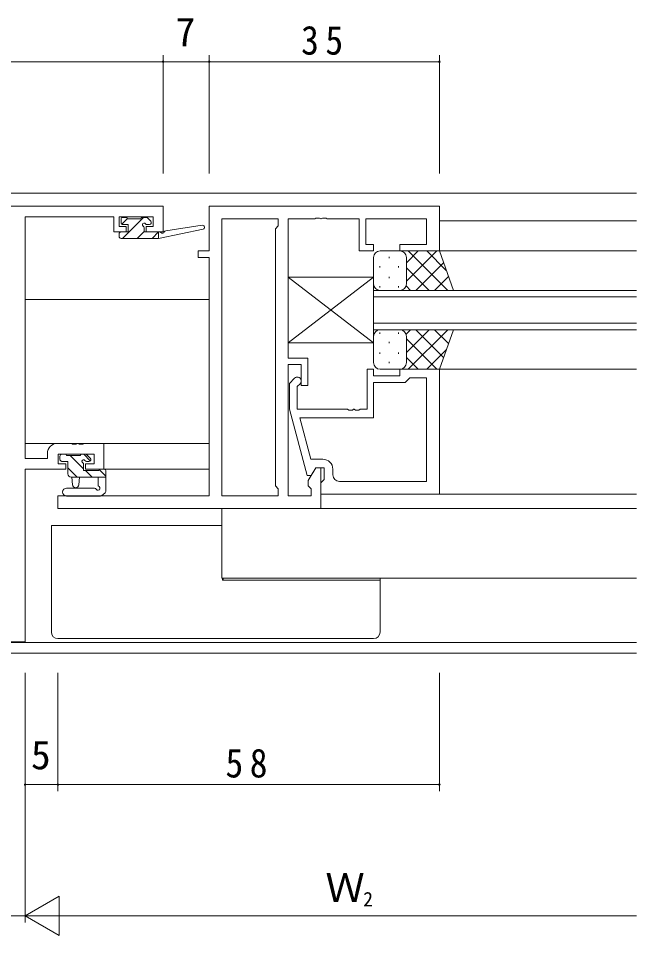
# Model space of a CAD drawing. Units: millimetres on the paper. Extents: x -397 to 397, y -282 to 282.
# Drawn here: x 154.3 to 248.3, y -25.2 to 114.4 of the extents above; entities that cross this region are included whole.
import ezdxf
from ezdxf.enums import TextEntityAlignment as Align

# ---------------------------------------------------------------- set-up
doc = ezdxf.new("R2010")
doc.units = ezdxf.units.MM
for name, color, linetype, lineweight in [('0-3_YKK_11', 7, 'Continuous', 18), ('0-4_YKK_12', 2, 'Continuous', 18), ('0-5_YKK_13', 4, 'Continuous', 18), ('0-6_YKK_D', 6, 'Continuous', 18)]:
    doc.layers.add(name, color=color, linetype=linetype, lineweight=lineweight)
doc.styles.add('ＭＳ ゴシック', font='')
doc.styles.get('ＭＳ ゴシック').set_extended_font_data('MS Gothic')

msp = doc.modelspace()

# ---------------------------------------------------------------- linework, layer by layer
at = {"layer": '0-3_YKK_11'}
for p, q in [((114.279, 85.795), (176.279, 85.795)), ((176.279, 85.795), (176.279, 81.895)), ((183.279, 85.795), (183.279, 78.995)), ((218.279, 85.795), (183.279, 85.795)), ((218.279, 78.995), (218.279, 85.795)), ((155.279, 84.165), (155.279, 47.425)), ((168.779, 84.165), (155.279, 84.165)), ((168.779, 81.895), (168.779, 84.165)), ((169.579, 84.165), (169.579, 82.695)), ((174.779, 84.165), (169.579, 84.165)), ((174.779, 82.695), (174.779, 84.165)), ((185.209, 83.865), (185.209, 41.725)), ((193.779, 83.865), (185.209, 83.865)), ((185.209, 83.865), (185.209, 41.725)), ((193.779, 82.795), (193.779, 83.865)), ((195.279, 83.865), (199.321, 83.865)), ((195.279, 62.695), (195.279, 83.865)), ((199.321, 83.865), (199.504, 83.985)), ((199.504, 83.985), (200.054, 83.985)), ((200.054, 83.985), (200.237, 83.865)), ((200.237, 83.865), (200.321, 83.865)), ((200.321, 83.865), (200.504, 83.985)), ((200.504, 83.985), (201.054, 83.985)), ((201.054, 83.985), (201.237, 83.865)), ((201.237, 83.865), (206.079, 83.865)), ((206.079, 83.865), (206.079, 78.995)), ((207.079, 83.865), (216.349, 83.865)), ((207.079, 79.995), (207.079, 83.865)), ((216.349, 83.865), (216.349, 79.995)), ((169.579, 82.695), (170.679, 82.695)), ((170.679, 82.695), (170.679, 81.895)), ((173.679, 82.695), (174.779, 82.695)), ((173.679, 81.895), (173.679, 82.695)), ((193.349, 82.365), (193.779, 82.795)), ((193.349, 43.225), (193.349, 82.365)), ((170.679, 81.895), (168.779, 81.895)), ((176.279, 81.895), (173.679, 81.895)), ((208.279, 79.995), (207.079, 79.995)), ((208.279, 78.995), (208.279, 79.995)), ((212.279, 79.995), (212.279, 78.995)), ((216.349, 79.995), (212.279, 79.995)), ((181.579, 78.995), (181.579, 77.995)), ((183.279, 78.995), (181.579, 78.995)), ((206.079, 78.995), (208.279, 78.995)), ((212.279, 78.995), (218.279, 78.995)), ((181.579, 77.995), (183.279, 77.995)), ((183.279, 77.995), (183.279, 41.725)), ((198.279, 62.695), (195.279, 62.695)), ((195.279, 61.695), (197.279, 61.695)), ((195.279, 41.725), (195.279, 61.695)), ((197.279, 61.695), (197.279, 58.495)), ((198.279, 58.495), (198.279, 62.695)), ((207.279, 60.996), (208.279, 60.996)), ((207.279, 54.896), (207.279, 60.996)), ((208.279, 60.996), (208.279, 59.996)), ((212.279, 60.996), (218.279, 60.996)), ((212.279, 59.996), (212.279, 60.996)), ((218.279, 60.996), (218.279, 41.996)), ((195.479, 58.844), (196.255, 59.62)), ((195.479, 54.899), (195.479, 58.844)), ((197.103, 58.772), (196.679, 58.347)), ((208.279, 59.996), (212.279, 59.996)), ((208.279, 58.996), (208.279, 53.596)), ((213.079, 58.996), (208.279, 58.996)), ((213.579, 59.496), (213.079, 58.996)), ((213.779, 59.696), (213.579, 59.496)), ((216.349, 59.696), (213.779, 59.696)), ((216.349, 43.926), (216.349, 59.696)), ((216.349, 43.926), (216.349, 59.696)), ((196.679, 58.347), (196.679, 54.896)), ((197.279, 58.495), (198.279, 58.495)), ((198.186, 44.796), (195.479, 54.899)), ((196.679, 54.896), (204.321, 54.896)), ((204.321, 54.896), (204.504, 54.776)), ((204.504, 54.776), (205.054, 54.776)), ((205.054, 54.776), (205.237, 54.896)), ((205.237, 54.896), (205.321, 54.896)), ((205.321, 54.896), (205.504, 54.776)), ((205.504, 54.776), (206.054, 54.776)), ((206.054, 54.776), (206.237, 54.896)), ((206.237, 54.896), (207.279, 54.896)), ((197.07, 53.596), (198.758, 47.296)), ((208.279, 53.596), (197.07, 53.596)), ((160.179, 49.695), (162.321, 49.695)), ((162.321, 49.695), (162.504, 49.575)), ((162.504, 49.575), (163.054, 49.575)), ((163.054, 49.575), (163.237, 49.695)), ((163.237, 49.695), (163.321, 49.695)), ((163.321, 49.695), (163.504, 49.575)), ((163.504, 49.575), (164.054, 49.575)), ((164.054, 49.575), (164.237, 49.695)), ((164.237, 49.695), (167.279, 49.695)), ((167.279, 49.695), (167.279, 45.795)), ((158.679, 47.425), (158.679, 48.195)), ((160.309, 48.065), (160.309, 46.595)), ((165.779, 48.065), (160.309, 48.065)), ((165.779, 46.595), (165.779, 48.065)), ((155.279, 47.425), (158.679, 47.425)), ((160.309, 46.595), (161.479, 46.595)), ((161.479, 46.595), (161.479, 45.795)), ((164.479, 46.595), (165.779, 46.595)), ((164.479, 45.795), (164.479, 46.595)), ((198.758, 47.296), (200.579, 47.296)), ((155.279, 45.795), (155.279, 19.495)), ((161.479, 45.795), (155.279, 45.795)), ((167.279, 45.795), (164.479, 45.795)), ((198.786, 44.796), (198.186, 44.796)), ((199.479, 45.995), (198.349, 44.038)), ((199.479, 45.996), (198.786, 44.796)), ((200.779, 45.996), (199.479, 45.996)), ((200.279, 45.995), (199.479, 45.995)), ((200.279, 39.795), (200.279, 45.995)), ((200.779, 44.196), (200.779, 45.996)), ((202.079, 45.796), (202.079, 44.926)), ((198.349, 44.038), (198.349, 43.225)), ((200.279, 43.696), (200.579, 43.996)), ((200.279, 41.996), (200.279, 43.696)), ((200.579, 43.996), (200.779, 44.196)), ((203.079, 43.926), (216.349, 43.926)), ((193.779, 42.795), (193.349, 43.225)), ((193.779, 41.725), (193.779, 42.795)), ((198.349, 43.225), (198.779, 42.795)), ((198.779, 42.795), (198.779, 41.725)), ((218.279, 41.996), (200.279, 41.996)), ((160.279, 41.725), (160.279, 39.795)), ((183.279, 41.725), (160.279, 41.725)), ((185.209, 41.725), (193.779, 41.725)), ((198.779, 41.725), (195.279, 41.725)), ((160.279, 39.795), (200.279, 39.795)), ((155.279, 19.495), (135.279, 19.495))]:
    msp.add_line(p, q, dxfattribs=at)
for centre, radius, start, end in [((196.679, 59.196), 0.6, 314.99999, 135.00001), ((160.179, 48.195), 1.5, 90.00001, 179.99999), ((200.579, 45.796), 1.5, 0.00001, 89.99999), ((203.079, 44.926), 1, 180.00001, 269.99999)]:
    msp.add_arc(centre, radius, start, end, dxfattribs=at)
at = {"layer": '0-4_YKK_12'}
for p, q in [((248.279, 87.795), (42.279, 87.795)), ((248.279, 83.595), (218.279, 83.595)), ((217.779, 78.995), (248.279, 78.995)), ((208.278, 72.995), (248.279, 72.995)), ((208.278, 66.995), (208.278, 72.995)), ((183.279, 71.595), (155.279, 71.595)), ((248.279, 71.995), (208.278, 71.995)), ((208.278, 67.995), (248.279, 67.995)), ((248.279, 66.995), (208.278, 66.995)), ((248.279, 60.996), (217.979, 60.996)), ((155.279, 49.695), (183.279, 49.695)), ((183.279, 45.795), (166.979, 45.795)), ((248.279, 41.995), (200.579, 41.995)), ((185.209, 39.795), (185.209, 29.196)), ((248.279, 39.795), (199.841, 39.795)), ((248.279, 29.196), (185.209, 29.196)), ((42.279, 19.425), (248.279, 19.425)), ((248.279, 17.795), (42.279, 17.795))]:
    msp.add_line(p, q, dxfattribs=at)
at = {"layer": '0-5_YKK_13'}
for p, q in [((169.879, 83.295), (169.879, 83.795)), ((170.878, 83.917), (170.009, 83.048)), ((173.301, 84.095), (170.101, 80.895)), ((170.179, 84.095), (170.679, 84.095)), ((170.879, 83.895), (172.879, 83.895)), ((173.079, 84.095), (173.679, 84.095)), ((173.891, 84.008), (174.391, 83.508)), ((174.179, 82.995), (173.84, 82.995)), ((176.691, 82.069), (182.233, 82.892)), ((169.579, 81.195), (169.579, 81.595)), ((169.879, 81.895), (170.979, 81.895)), ((173.379, 81.928), (172.346, 80.895)), ((175.577, 81.881), (174.591, 80.895)), ((175.577, 80.895), (182.338, 82.302)), ((175.577, 81.895), (175.664, 81.909)), ((175.577, 80.895), (175.577, 81.895)), ((169.879, 80.895), (175.577, 80.895)), ((209.279, 78.995), (212.279, 78.995)), ((218.279, 78.995), (212.279, 78.995)), ((213.279, 77.203), (215.071, 78.995)), ((213.279, 74.375), (217.899, 78.995)), ((213.547, 78.995), (219.547, 72.995)), ((216.375, 78.995), (219.336, 76.034)), ((220.422, 72.995), (218.279, 78.995)), ((208.279, 73.995), (208.279, 77.995)), ((210.642, 78.075), (210.642, 77.875)), ((213.279, 77.995), (213.279, 74.395)), ((213.279, 77.595), (213.279, 73.995)), ((214.727, 72.995), (218.923, 77.191)), ((209.227, 76.66), (209.227, 76.46)), ((212.057, 76.66), (212.057, 76.46)), ((213.279, 76.435), (216.719, 72.995)), ((208.279, 74.996), (195.279, 74.996)), ((195.279, 74.996), (195.279, 64.996)), ((208.279, 74.996), (195.279, 64.996)), ((208.279, 64.996), (195.279, 74.996)), ((208.279, 74.996), (208.279, 64.996)), ((210.642, 75.045), (210.642, 74.845)), ((217.556, 72.995), (219.667, 75.107)), ((209.227, 73.63), (209.227, 73.43)), ((212.279, 72.995), (209.279, 72.995)), ((212.057, 73.63), (212.057, 73.43)), ((212.279, 72.995), (220.422, 72.995)), ((213.222, 73.663), (213.89, 72.995)), ((208.279, 65.995), (208.279, 61.995)), ((209.227, 66.36), (209.227, 66.56)), ((212.279, 66.995), (209.279, 66.995)), ((212.057, 66.36), (212.057, 66.56)), ((220.422, 66.995), (212.279, 66.995)), ((213.222, 66.327), (213.89, 66.995)), ((213.279, 63.555), (216.719, 66.995)), ((213.279, 62.395), (213.279, 65.995)), ((213.279, 65.615), (217.899, 60.995)), ((213.547, 60.995), (219.547, 66.995)), ((214.727, 66.995), (218.923, 62.799)), ((217.556, 66.995), (219.667, 64.883)), ((220.422, 66.995), (218.279, 60.995)), ((195.279, 64.996), (208.279, 64.996)), ((210.642, 64.945), (210.642, 65.145)), ((213.279, 61.995), (213.279, 65.595)), ((209.227, 63.33), (209.227, 63.53)), ((212.057, 63.33), (212.057, 63.53)), ((216.375, 60.995), (219.336, 63.956)), ((210.642, 61.915), (210.642, 62.115)), ((213.279, 62.787), (215.071, 60.995)), ((209.279, 60.995), (212.279, 60.995)), ((218.279, 60.995), (212.279, 60.995)), ((160.579, 47.265), (160.579, 47.765)), ((160.879, 48.065), (161.379, 48.065)), ((161.579, 47.865), (163.679, 47.865)), ((164.179, 45.849), (162.162, 47.865)), ((163.879, 48.065), (164.479, 48.065)), ((165.205, 47.068), (164.207, 48.065)), ((164.691, 47.978), (165.191, 47.478)), ((160.809, 46.974), (160.587, 47.195)), ((161.779, 46.965), (160.879, 46.965)), ((161.779, 45.065), (161.779, 46.965)), ((164.979, 46.965), (164.64, 46.965)), ((163.217, 44.565), (161.779, 46.003)), ((165.462, 44.565), (164.462, 45.565)), ((167.579, 44.694), (166.552, 45.72)), ((166.679, 45.765), (167.279, 45.765)), ((167.579, 45.465), (167.579, 42.503)), ((167.579, 44.565), (162.279, 44.565)), ((162.379, 44.565), (162.481, 43.421)), ((163.579, 44.565), (163.477, 43.421)), ((166.379, 43.385), (166.379, 44.565)), ((165.843, 42.895), (161.595, 42.895)), ((166.964, 41.763), (167.395, 42.115)), ((166.774, 41.695), (161.595, 41.695)), ((159.279, 37.195), (160.279, 37.195)), ((159.279, 20.995), (159.279, 37.195)), ((160.279, 37.195), (185.209, 37.195)), ((185.279, 29.196), (185.279, 28.895)), ((185.279, 28.895), (208.279, 28.895)), ((185.376, 28.895), (185.397, 28.971)), ((185.397, 28.971), (185.417, 29.196)), ((209.279, 28.895), (209.279, 29.196)), ((208.279, 19.995), (160.279, 19.995))]:
    msp.add_line(p, q, dxfattribs=at)
for points in [[(170.979, 81.895), (170.979, 82.995), (170.179, 82.995)], [(173.379, 82.534), (173.379, 81.895), (175.577, 81.895)], [(164.179, 46.504), (164.179, 45.565), (166.479, 45.565)], [(208.279, 28.895), (209.279, 28.895), (209.279, 20.995)]]:
    msp.add_lwpolyline(points, dxfattribs=at)
for centre, radius, start, end in [((170.179, 83.795), 0.3, 90, 180), ((170.679, 83.895), 0.2, 0, 90), ((173.079, 83.895), 0.2, 90, 180), ((173.679, 83.795), 0.3, 45, 90), ((170.179, 83.295), 0.3, 180, 270), ((173.379, 82.995), 0.25, 33.05573, 236.94427), ((173.079, 82.534), 0.3, 0, 56.94427), ((173.84, 83.295), 0.3, 213.05573, 270), ((174.179, 83.295), 0.3, 270, 45), ((182.277, 82.595), 0.3, 281.74981, 98.44936), ((169.879, 81.595), 0.3, 90, 180), ((169.879, 81.195), 0.3, 180, 270), ((175.712, 81.613), 0.3, 39.19754, 99.19754), ((176.177, 81.993), 0.3, 219.19754, 338.44936), ((176.735, 81.772), 0.3, 98.44936, 158.44936), ((209.279, 77.995), 1, 90, 180), ((212.279, 77.995), 1, 0, 90), ((212.279, 77.995), 1, 0, 90), ((209.279, 73.995), 1, 180, 270), ((212.279, 73.995), 1, 270, 0), ((212.279, 73.995), 1, 270, 0), ((209.279, 65.995), 1, 90, 180), ((212.279, 65.995), 1, 0, 90), ((212.279, 65.995), 1, 0, 90), ((209.279, 61.995), 1, 180, 270), ((212.279, 61.995), 1, 270, 0), ((212.279, 61.995), 1, 270, 0), ((160.879, 47.765), 0.3, 90, 180), ((161.379, 47.865), 0.2, 0, 90), ((163.879, 47.865), 0.2, 90, 180), ((164.479, 47.765), 0.3, 45, 90), ((164.979, 47.265), 0.3, 270, 45), ((160.879, 47.265), 0.3, 180, 270), ((164.179, 46.965), 0.25, 33.05573, 236.94427), ((163.879, 46.504), 0.3, 0, 56.94427), ((164.64, 47.265), 0.3, 213.05573, 270), ((162.279, 45.065), 0.5, 180, 270), ((166.679, 45.565), 0.2, 90, 180), ((167.279, 45.465), 0.3, 0, 90), ((162.979, 43.465), 0.5, 185.09207, 354.90793), ((166.679, 43.385), 0.3, 180, 240), ((161.595, 42.295), 0.6, 90, 270), ((165.843, 42.595), 0.3, 26.74368, 90), ((166.379, 42.865), 0.3, 206.74368, 60), ((167.079, 42.503), 0.5, 309.23454, 0), ((166.774, 41.995), 0.3, 270, 309.23454), ((160.279, 20.995), 1, 180, 270), ((208.279, 20.995), 1, 270, 0)]:
    msp.add_arc(centre, radius, start, end, dxfattribs=at)
at = {"layer": '0-6_YKK_D'}
for p, q in [((114.279, 107.795), (176.279, 107.795)), ((176.279, 90.795), (176.279, 108.795)), ((176.279, 90.795), (176.279, 108.795)), ((176.279, 107.795), (183.279, 107.795)), ((183.279, 90.795), (183.279, 108.795)), ((183.279, 90.795), (183.279, 108.795)), ((183.279, 107.795), (218.279, 107.795)), ((218.279, 90.795), (218.279, 108.795)), ((155.279, 14.795), (155.279, -3.205)), ((155.279, 14.795), (155.279, -23.205)), ((155.279, 14.795), (155.279, -23.205)), ((160.279, 14.795), (160.279, -3.205)), ((160.279, 14.795), (160.279, -3.205)), ((218.279, 14.795), (218.279, -3.205)), ((160.279, -2.205), (155.279, -2.205)), ((160.279, -2.205), (218.279, -2.205)), ((155.279, -22.205), (160.475, -19.205)), ((160.475, -25.205), (160.475, -19.205)), ((135.279, -22.205), (155.279, -22.205)), ((155.279, -22.205), (165.671, -22.205)), ((155.279, -22.205), (160.475, -25.205)), ((161.279, -22.205), (248.279, -22.205))]:
    msp.add_line(p, q, dxfattribs=at)
for centre, start, end in [((176.279, 107.795), 0, 180), ((176.279, 107.795), 0, 180), ((176.279, 107.795), 180, 0), ((176.279, 107.795), 180, 0), ((183.279, 107.795), 0, 180), ((183.279, 107.795), 0, 180), ((183.279, 107.795), 180, 0), ((183.279, 107.795), 180, 0), ((218.279, 107.795), 0, 180), ((218.279, 107.795), 180, 0), ((155.279, -2.205), 0, 180), ((155.279, -2.205), 180, 0), ((160.279, -2.205), 0, 180), ((160.279, -2.205), 0, 180), ((160.279, -2.205), 180, 0), ((160.279, -2.205), 180, 0), ((218.279, -2.205), 0, 180), ((218.279, -2.205), 180, 0)]:
    msp.add_arc(centre, 0.106, start, end, dxfattribs=at)

# ---------------------------------------------------------------- texts
at = {"layer": '0-6_YKK_D', "color": 7, "style": 'ＭＳ ゴシック'}
for s, height, p in [('7', 4.399, (178.179, 108.795)), ('5', 4.399, (156.179, -1.205)), ('Ｗ', 4.399, (200.939, -21.405)), ('2', 2.199, (206.699, -21.405))]:
    msp.add_text(s, height=height, dxfattribs=at).set_placement(p, align=Align.BOTTOM_LEFT)
at = {"layer": '0-6_YKK_D', "color": 7, "char_height": 4.399, "attachment_point": 7, "style": 'ＭＳ ゴシック'}
for s, insert in [('\\T1.37;\\W0.9;35', (197.259, 108.795)), ('\\T1.37;\\W0.9;58', (185.759, -1.205))]:
    msp.add_mtext(s, dxfattribs=dict(at, insert=insert))

doc.saveas('drawing.dxf')
